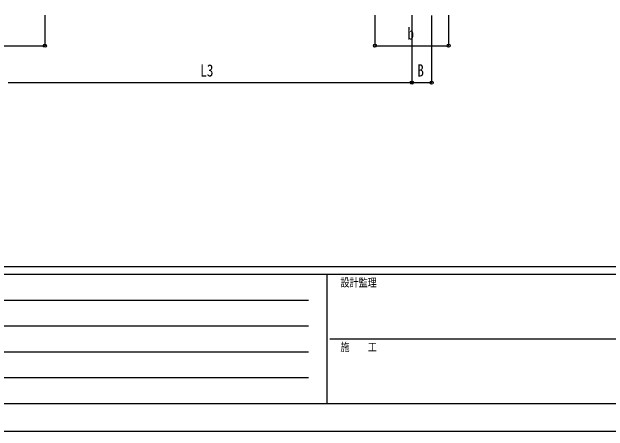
# Model space of a CAD drawing. Units: millimetres, scale not verified. Extents: x -12615 to 12615, y -8909 to 8911.
# Drawn here: x -6480 to -1625, y -8909 to -5499 of the extents above; entities that cross this region are included whole.
import ezdxf
from ezdxf.enums import TextEntityAlignment as Align

# ---------------------------------------------------------------- set-up
doc = ezdxf.new("R2010")
doc.units = ezdxf.units.MM
doc.header["$LTSCALE"] = 50
doc.layers.add('0-6_YKK_D', color=6, linetype='Continuous')
doc.layers.add('0-7_YKK_ZWAK', color=7, linetype='Continuous')
doc.styles.add('ＭＳ ゴシック', font='')
doc.styles.get('ＭＳ ゴシック').set_extended_font_data('MS Gothic')

msp = doc.modelspace()

# ---------------------------------------------------------------- linework, layer by layer
at = {"layer": '0-6_YKK_D'}
for p, q in [((-6211.79, -5524.4), (-6211.79, -5775.4)), ((-3523.79, -5524.4), (-3523.79, -5775.4)), ((-3223.79, -5525.4), (-3223.79, -6075.4)), ((-3223.79, -5525.4), (-3223.79, -6075.4)), ((-3062.79, -5527.4), (-3062.79, -6075.4)), ((-2923.79, -5524.4), (-2923.79, -5775.4)), ((-7126.79, -5774.4), (-6211.79, -5774.4)), ((-3523.79, -5774.4), (-2923.79, -5774.4)), ((-6511.79, -6074.4), (-3223.79, -6074.4)), ((-3223.79, -6074.4), (-3062.79, -6074.4))]:
    msp.add_line(p, q, dxfattribs=at)
for centre in [(-6211.79, -5774.4), (-3523.79, -5774.4), (-2923.79, -5774.4), (-3223.79, -6074.4), (-3223.79, -6074.4), (-3062.79, -6074.4)]:
    msp.add_circle(centre, 12.75, dxfattribs=at)
at = {"layer": '0-7_YKK_ZWAK'}
for p, q in [((11685.46, -7574.4), (-11714.54, -7574.4)), ((-3914.54, -7634.4), (-11714.54, -7634.4)), ((-3914.54, -7634.4), (-3914.54, -8684.4)), ((-14.54, -7634.4), (-3914.54, -7634.4)), ((-11587.04, -7844.4), (-4064.54, -7844.4)), ((-11587.04, -8054.4), (-4064.54, -8054.4)), ((-3892.04, -8159.4), (-14.54, -8159.4)), ((-11587.04, -8264.4), (-4064.54, -8264.4)), ((-11587.04, -8474.4), (-4064.54, -8474.4)), ((-11714.54, -8684.4), (-3914.54, -8684.4)), ((-3914.54, -8684.4), (-14.54, -8684.4))]:
    msp.add_line(p, q, dxfattribs=at)
msp.add_lwpolyline([(-12614.6, -8909.4), (12615.4, -8909.4), (12615.4, 8910.6), (-12614.6, 8910.6)], close=True, dxfattribs=at)

# ---------------------------------------------------------------- texts
at = {"layer": '0-6_YKK_D', "style": 'ＭＳ ゴシック', "width": 0.8}
for s, p in [('b', (-3259.79, -5754.4)), ('L3', (-4946.99, -6054.4)), ('B', (-3179.29, -6054.4))]:
    msp.add_text(s, height=98.97, dxfattribs=at).set_placement(p, align=Align.BOTTOM_LEFT)
at = {"layer": '0-7_YKK_ZWAK', "style": 'ＭＳ ゴシック', "width": 0.8}
for s, p in [('設計監理', (-3804.54, -7754.4)), ('施\u3000\u3000工', (-3804.54, -8279.4))]:
    msp.add_text(s, height=65.98, dxfattribs=at).set_placement(p, align=Align.BOTTOM_LEFT)

doc.saveas('drawing.dxf')
